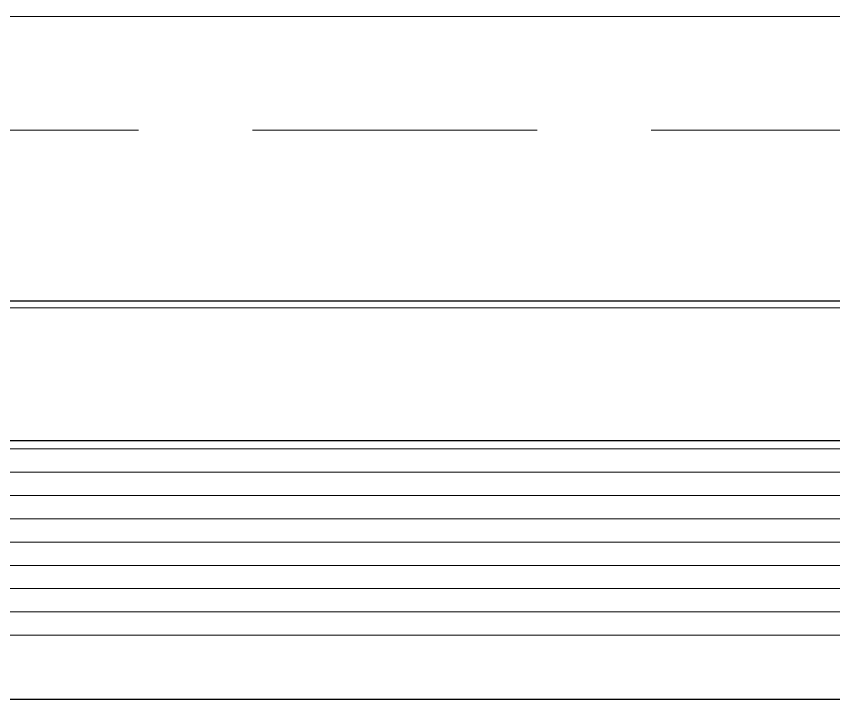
# Model space of a CAD drawing. Extents: x -518115 to 389031, y -209821 to 1628073.
# Drawn here: x 55459 to 56177, y 594849 to 595449 of the extents above; entities that cross this region are included whole.
import ezdxf

# ---------------------------------------------------------------- set-up
doc = ezdxf.new("R2010")
doc.units = 0
doc.header["$LTSCALE"] = 1000
doc.header["$MEASUREMENT"] = 0
doc.linetypes.add('DASH', pattern=[0.35, 0.25, -0.1])
for name, color, linetype, lineweight in [('平面-栏杆', 135, 'Continuous', 15), ('平面-看线', 45, 'Continuous', 15), ('平面-空调预留孔', 173, 'Continuous', 15)]:
    doc.layers.add(name, color=color, linetype=linetype, lineweight=lineweight)
doc.layers.add('看线', color=251, linetype='Continuous')

# ---------------------------------------------------------------- blocks, each defined once
blk = doc.blocks.new('gdgdgdrgdfsfs')
at = {"layer": '平面-空调预留孔'}
for p, q in [((703030.02, 763961.62), (701455.02, 763961.62)), ((703023.86, 763845.19), (701461.18, 763845.19)), ((703023.86, 763844.89), (701461.18, 763844.89)), ((703023.86, 763837.79), (701461.18, 763837.79)), ((703026.17, 763817.33), (701458.87, 763817.33)), ((703026.17, 763796.87), (701458.87, 763796.87)), ((703026.17, 763776.42), (701458.87, 763776.42)), ((703026.17, 763755.96), (701458.87, 763755.96)), ((703026.17, 763735.5), (701458.87, 763735.5)), ((703026.17, 763715.04), (701458.87, 763715.04)), ((703026.17, 763694.59), (701458.87, 763694.59)), ((703026.17, 763674.13), (701458.87, 763674.13))]:
    blk.add_line(p, q, dxfattribs=at)

msp = doc.modelspace()

# ---------------------------------------------------------------- linework, layer by layer
at = {"layer": '平面-栏杆'}
msp.add_lwpolyline([(54966.58, 595448.81), (59616.58, 595448.81)], dxfattribs=at)
at = {"layer": '平面-看线', "linetype": 'DASH'}
msp.add_lwpolyline([(54966.58, 595348.81), (59616.58, 595348.81)], dxfattribs=at)
at = {"layer": '看线', "color": 202, "ltscale": 0.5}
for points in [[(56966.58, 595198.81), (56966.58, 594848.81), (54966.58, 594848.81), (54966.58, 595198.81)], [(59616.58, 595198.81), (54966.58, 595198.81)]]:
    msp.add_lwpolyline(points, dxfattribs=at)

# ---------------------------------------------------------------- block references
at = {"layer": '平面-空调预留孔'}
msp.add_blockref('gdgdgdrgdfsfs', (-646275.94, -168768.75), dxfattribs=at)

doc.saveas('drawing.dxf')
